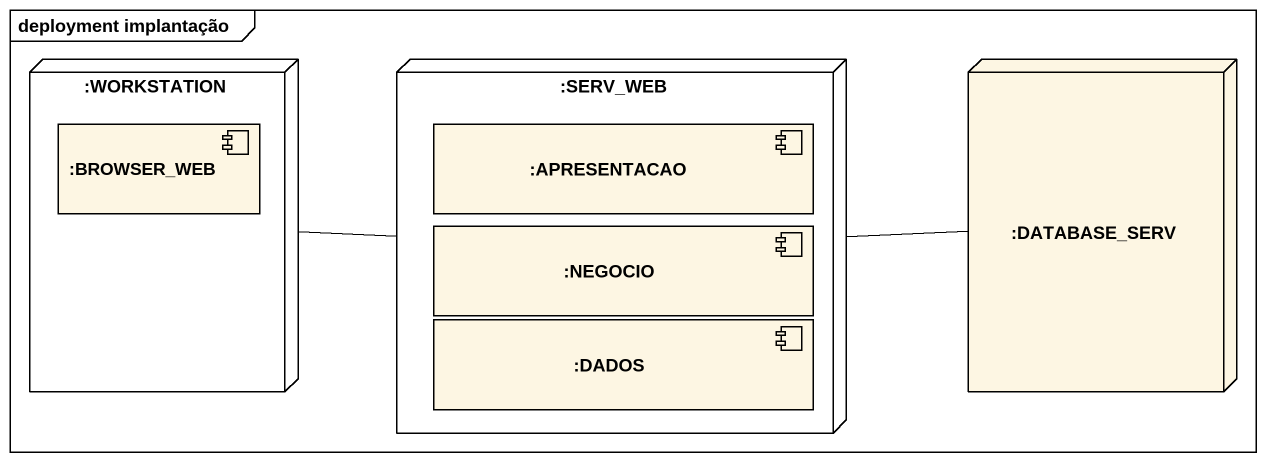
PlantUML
@startuml
mainframe deployment implantação
node ":WORKSTATION" as WORKSTATION {
  component ":BROWSER_WEB" as BROWSER_WEB
}
node ":SERV_WEB" as SERV_WEB {
  component ":APRESENTACAO" as APRESENTACAO
  component ":NEGOCIO" as NEGOCIO
  component ":DADOS" as DADOS
}
node ":DATABASE_SERV" as DATABASE_SERV
WORKSTATION -right- SERV_WEB
SERV_WEB -right- DATABASE_SERV
@enduml
